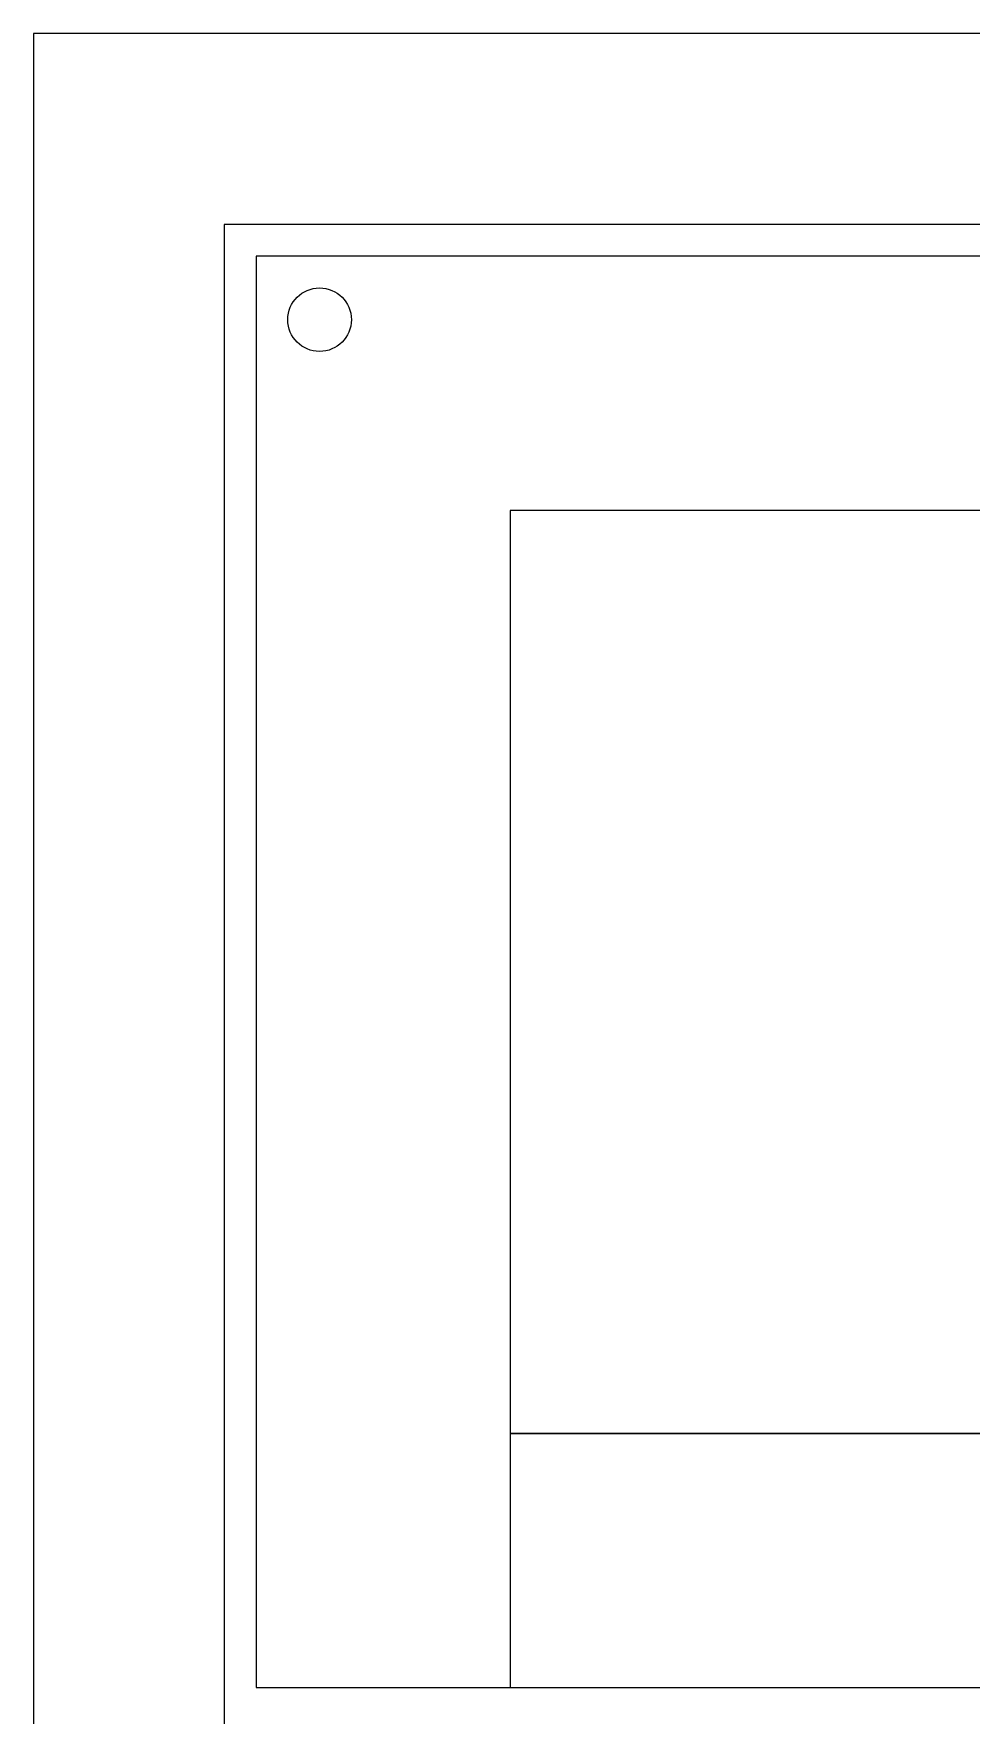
# Model space of a CAD drawing. Extents: x 223136 to 348136, y -32544 to -4064.
# Drawn here: x 292814.3 to 292961.9, y -8728.6 to -8464.1 of the extents above; entities that cross this region are included whole.
import ezdxf

# ---------------------------------------------------------------- set-up
doc = ezdxf.new("R2010")
doc.units = 0
doc.header["$LTSCALE"] = 20
doc.header["$MEASUREMENT"] = 0
doc.layers.add('WirringDuct', color=130, linetype='Continuous')

msp = doc.modelspace()

# ---------------------------------------------------------------- linework, layer by layer
at = {"color": 242, "true_color": 0xcd2027}
for points in [[(292814.278, -9264.076), (293414.278, -9264.076), (293414.278, -8464.076), (292814.278, -8464.076)], [(292844.278, -9234.076), (293384.278, -9234.076), (293384.278, -8494.076), (292844.278, -8494.076)]]:
    msp.add_lwpolyline(points, close=True, dxfattribs=at)
at = {"linetype": 'ByBlock'}
msp.add_lwpolyline([(292889.278, -8724.276), (293339.278, -8724.276), (293339.278, -8684.276), (292889.278, -8684.276)], close=True, dxfattribs=at)
msp.add_circle((292859.278, -8509.076), 5)
at = {"layer": 'WirringDuct'}
for points in [[(292849.278, -8724.276), (293379.278, -8724.276), (293379.278, -8499.076), (292849.278, -8499.076)], [(292889.278, -8684.276), (293339.278, -8684.276), (293339.278, -8539.076), (292889.278, -8539.076)]]:
    msp.add_lwpolyline(points, close=True, dxfattribs=at)

doc.saveas('drawing.dxf')
